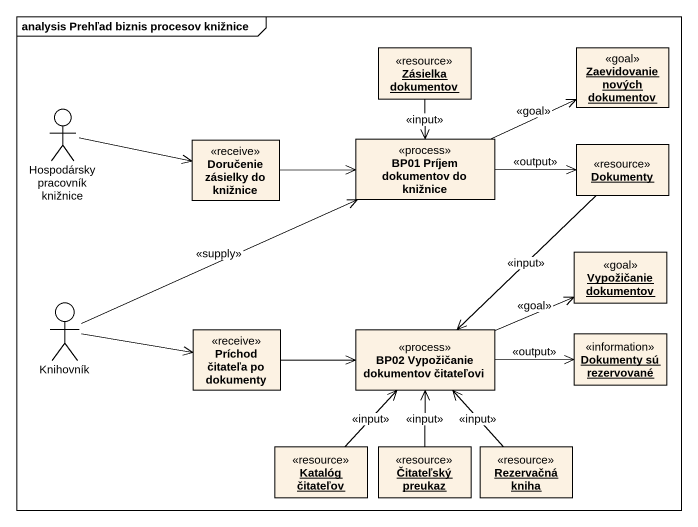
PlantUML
@startuml
mainframe analysis Prehľad biznis procesov knižnice
allowmixing
hide circle
hide empty members
object "Zásielka dokumentov" as Zásielka_dokumentov <<resource>>
object "Zaevidovanie nových dokumentov" as Zaevidovanie_nových <<goal>>
actor "Hospodársky pracovník knižnice" as Hospodársky_pracovník
class "Doručenie zásielky do knižnice" as Doručenie_zásielky_do <<receive>>
class "BP01 Príjem dokumentov do knižnice" as BP01_Príjem_dokumentov_do <<process>>
object Dokumenty <<resource>>
object "Vypožičanie dokumentov" as Vypožičanie_dokumentov <<goal>>
actor Knihovník
class "Príchod čitateľa po dokumenty" as Príchod_čitateľa_po <<receive>>
class "BP02 Vypožičanie dokumentov čitateľovi" as BP02_Vypožičanie_dokumentov <<process>>
object "Dokumenty sú rezervované" as Dokumenty_sú_rezervované <<information>>
object "Katalóg čitateľov" as Katalóg_čitateľov <<resource>>
object "Čitateľský preukaz" as Čitateľský_preukaz <<resource>>
object "Rezervačná kniha" as Rezervačná_kniha <<resource>>
Zásielka_dokumentov --> BP01_Príjem_dokumentov_do : <<input>>
Hospodársky_pracovník -right-> Doručenie_zásielky_do
Doručenie_zásielky_do -right-> BP01_Príjem_dokumentov_do
BP01_Príjem_dokumentov_do -right-> Zaevidovanie_nových : <<goal>>
BP01_Príjem_dokumentov_do -right-> Dokumenty : <<output>>
Dokumenty --> BP02_Vypožičanie_dokumentov : <<input>>
Knihovník -right-> BP01_Príjem_dokumentov_do : <<supply>>
Knihovník -right-> Príchod_čitateľa_po
Príchod_čitateľa_po -right-> BP02_Vypožičanie_dokumentov
BP02_Vypožičanie_dokumentov -right-> Vypožičanie_dokumentov : <<goal>>
BP02_Vypožičanie_dokumentov -right-> Dokumenty_sú_rezervované : <<output>>
Katalóg_čitateľov -up-> BP02_Vypožičanie_dokumentov : <<input>>
Čitateľský_preukaz -up-> BP02_Vypožičanie_dokumentov : <<input>>
Rezervačná_kniha -up-> BP02_Vypožičanie_dokumentov : <<input>>
@enduml
